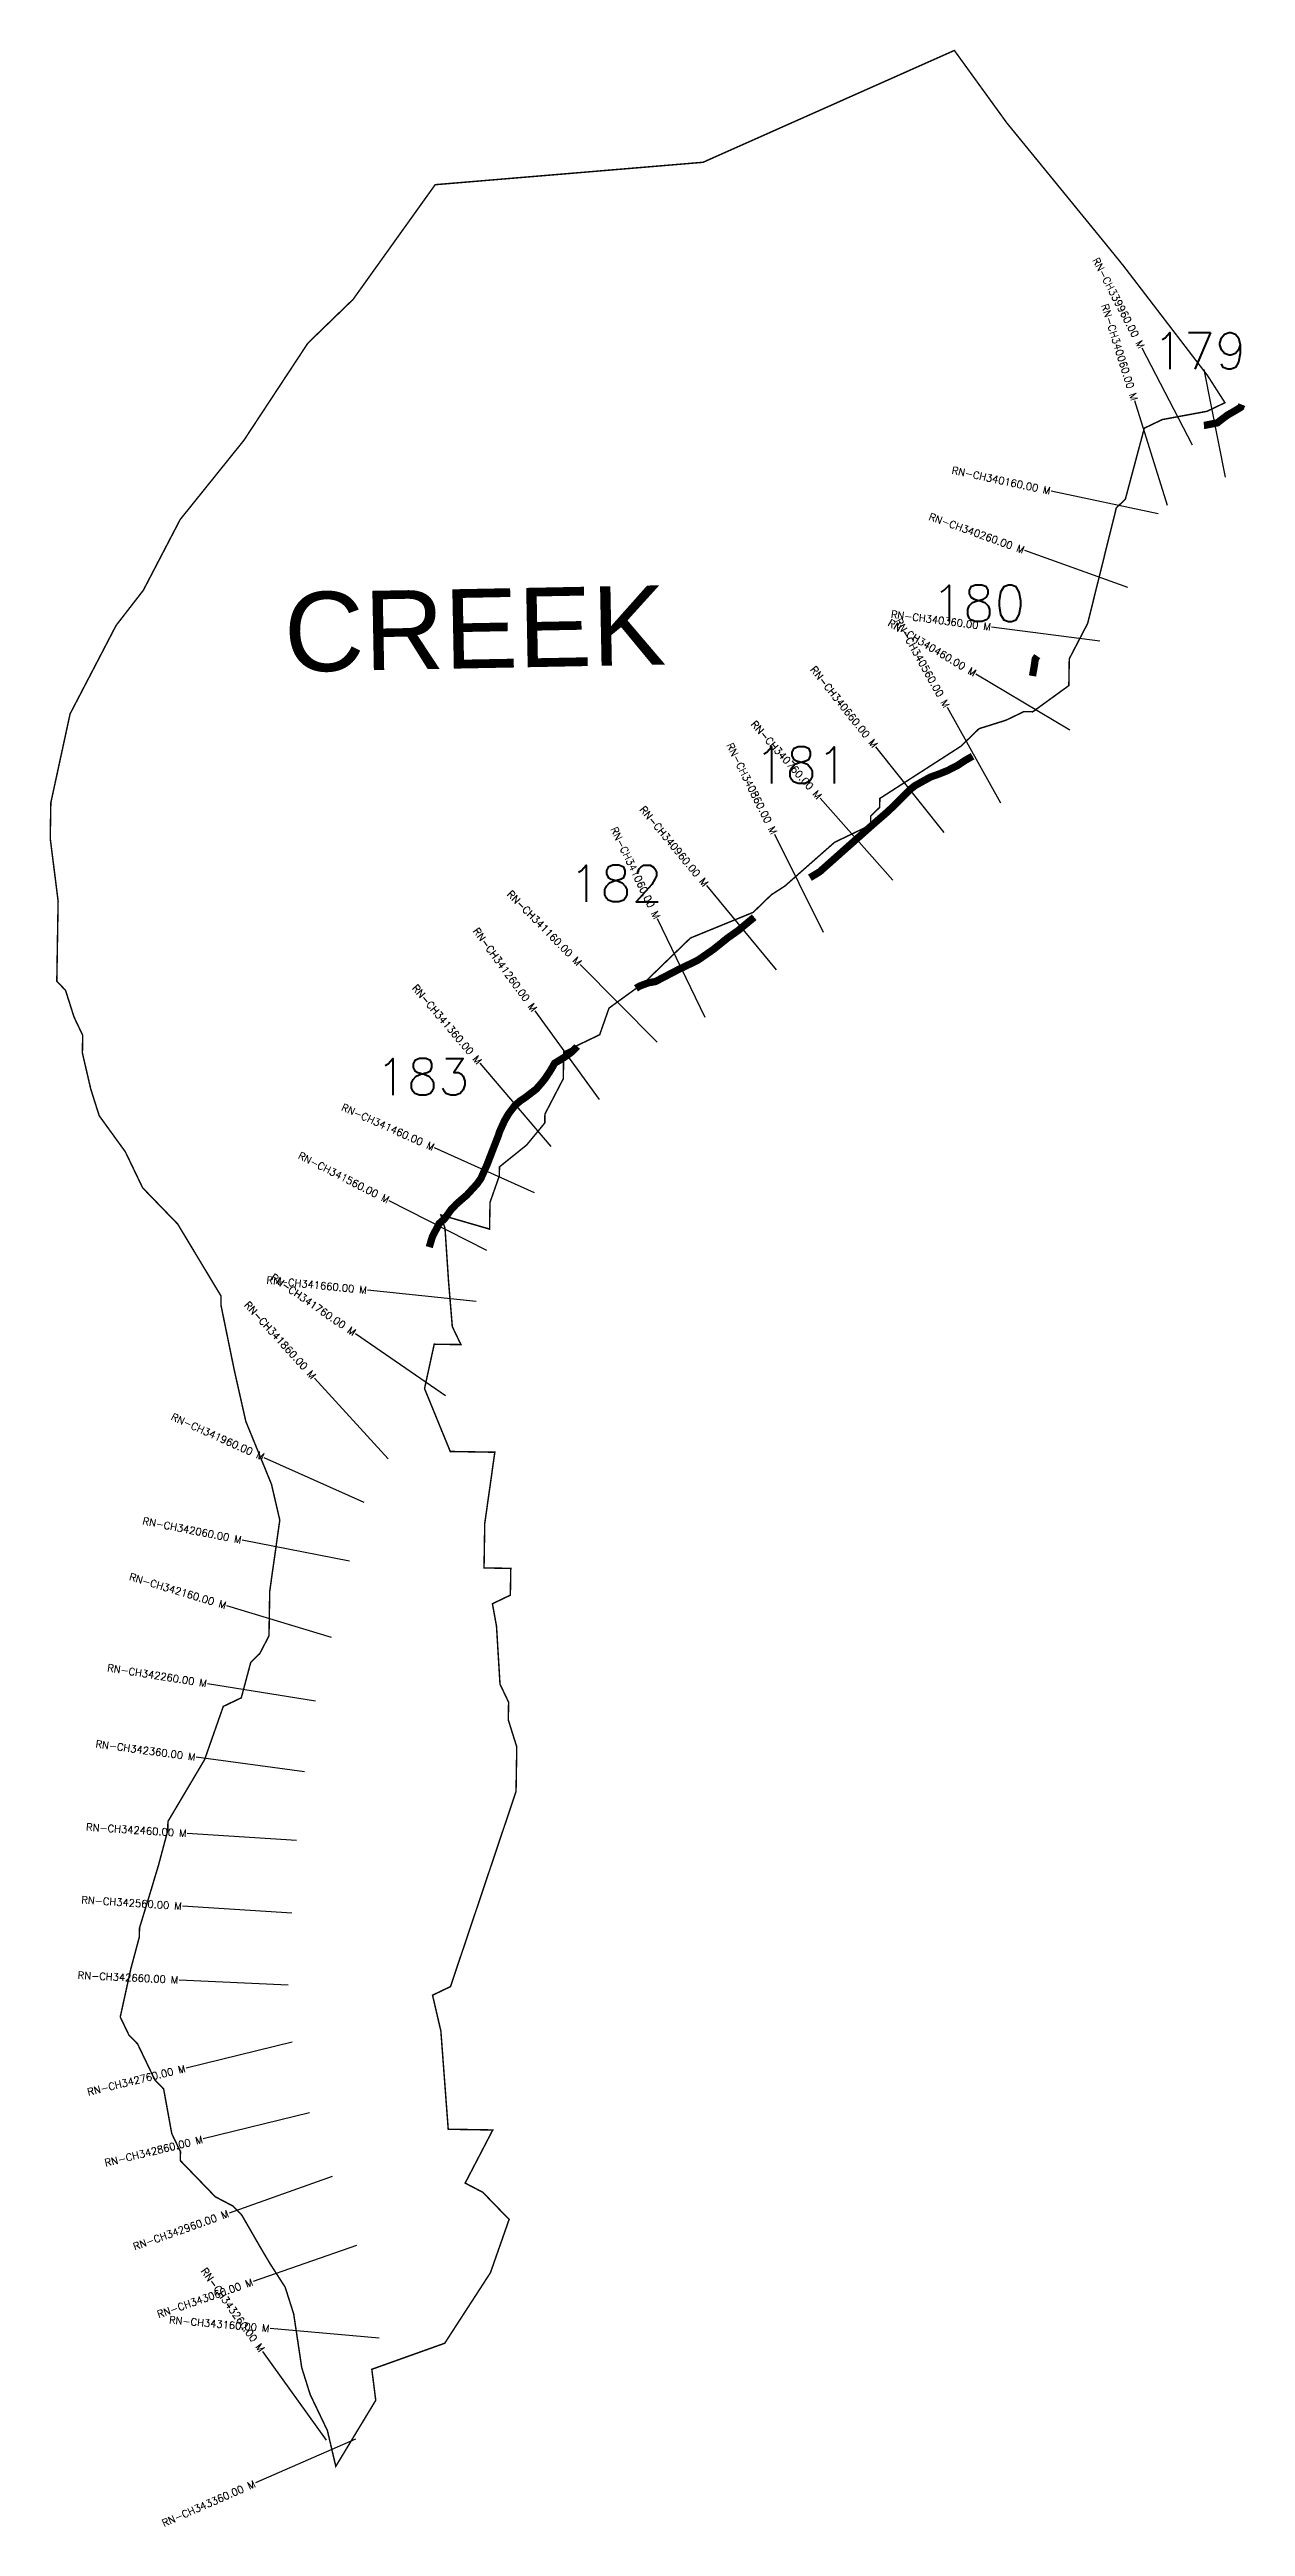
# Model space of a CAD drawing. Header units: metres. Extents: x 290960 to 292601, y 1985970 to 1989365.
import ezdxf
from ezdxf.enums import TextEntityAlignment as Align

# ---------------------------------------------------------------- set-up
doc = ezdxf.new("R2010")
doc.units = ezdxf.units.M
for name, color, linetype in [('ARTIFICIALLY PROTECTED', 4, 'Continuous'), ('CS', 134, 'Continuous'), ('CSMark', 6, 'Continuous'), ('VILLAGE NAME', 250, 'Continuous')]:
    doc.layers.add(name, color=color, linetype=linetype)
doc.styles.get("Standard").update_dxf_attribs({"font": 'simplex.shx'})

msp = doc.modelspace()

# ---------------------------------------------------------------- linework, layer by layer
at = {"color": 6, "const_width": 2, "flags": 128}
msp.add_lwpolyline([(291489.3, 1989179.9), (291856.6, 1989210.6), (292201.3, 1989363.9), (292273, 1989264.9), (292407.7, 1989100.1), (292433.2, 1989068.7), (292548.6, 1988918.2), (292572.4, 1988881.1), (292547.8, 1988869.3), (292486.5, 1988858), (292461.8, 1988846.2), (292435.8, 1988748.9), (292423.4, 1988736.9), (292384.1, 1988578.6), (292358.9, 1988530.1), (292358.3, 1988493.4), (292308.8, 1988457.5), (292296.6, 1988457.7), (292272, 1988445.9), (292235.1, 1988434.3), (292210.3, 1988410.3), (292099.1, 1988338.7), (292098.9, 1988326.5), (292086.5, 1988314.5), (292086.5, 1988302.3), (292037, 1988278.6), (291968.8, 1988218.6), (291950.3, 1988206.7), (291925.4, 1988182.6), (291839.3, 1988147.4), (291777.2, 1988087.3), (291727.7, 1988051.4), (291714.9, 1988014.9), (291667, 1987991.9), (291665.6, 1987991.3), (291665, 1987954.6), (291639.8, 1987906.1), (291639.6, 1987893.9), (291614.7, 1987863.7), (291577.5, 1987833.8), (291577.3, 1987821.6), (291564.5, 1987785.1), (291563.9, 1987748.5), (291497, 1987767.9), (291502.8, 1987749.5), (291507.7, 1987676), (291512.8, 1987614.8), (291524.6, 1987590.2), (291489.7, 1987590.7), (291488, 1987590.8), (291474.7, 1987529.9), (291510, 1987443.7), (291571.1, 1987442.7), (291557.3, 1987345.2), (291556.3, 1987284.1), (291593, 1987283.5), (291592.4, 1987246.8), (291567.8, 1987235), (291573.4, 1987204.3), (291578.2, 1987124.8), (291590, 1987100.1), (291589.6, 1987075.7), (291601.2, 1987038.8), (291600.2, 1986977.7), (291510.3, 1986710.3), (291485.7, 1986698.5), (291497.1, 1986649.4), (291507.2, 1986514.8), (291568.3, 1986513.8), (291530.4, 1986441), (291554.6, 1986428.4), (291590.7, 1986391.2), (291565.1, 1986318.2), (291502.4, 1986221.5), (291402.4, 1986185.8), (291407.8, 1986143.3), (291353, 1986052.8), (291341.5, 1986101.8), (291317.9, 1986151.1), (291306.3, 1986188), (291295.3, 1986261.5), (291283.6, 1986298.3), (291262.8, 1986330.6), (291250, 1986352.2), (291224.1, 1986397.1), (291212.1, 1986409.5), (291187.8, 1986422.2), (291139.8, 1986471.8), (291140, 1986484), (291128.1, 1986508.7), (291116.9, 1986570), (291104.9, 1986582.4), (291081.2, 1986631.7), (291069.2, 1986644.1), (291057.4, 1986668.7), (291071.9, 1986734.6), (291083.6, 1986778.3), (291083.8, 1986790.6), (291101.8, 1986849.7), (291103.5, 1986855.6), (291109.6, 1986875.7), (291122.6, 1986924.4), (291122.8, 1986936.6), (291173.1, 1987021.4), (291198.7, 1987094.3), (291223.4, 1987106.1), (291236.4, 1987154.8), (291248.8, 1987166.8), (291261.4, 1987191.1), (291262.4, 1987252.2), (291276.2, 1987349.7), (291264.8, 1987398.8), (291229.6, 1987485), (291213.8, 1987555.1), (291195.5, 1987644.4), (291195.7, 1987656.6), (291136.2, 1987755.4), (291117.4, 1987774.8), (291088.1, 1987805.1), (291064.4, 1987854.4), (291057, 1987864.6), (291028.6, 1987903.8), (291021.6, 1987925.7), (291016.9, 1987940.7), (291005.5, 1987989.8), (291005.9, 1988014.2), (290994.1, 1988038.9), (290982.4, 1988075.7), (290970.4, 1988088.2), (290972.2, 1988198.1), (290961.4, 1988283.9), (290962.2, 1988332.8), (290988.6, 1988454.6), (291051.7, 1988575.8), (291089.1, 1988624.1), (291139.6, 1988721), (291227, 1988829.6), (291314.7, 1988962.7), (291376.8, 1989022.8), (291489.3, 1989179.9)], dxfattribs=at)
at = {"layer": 'ARTIFICIALLY PROTECTED', "const_width": 10, "flags": 128}
for points in [[(292595.6, 1988878.5), (292594.1, 1988874.8), (292583.9, 1988868.7), (292576.3, 1988864.4), (292568.2, 1988858.4), (292562, 1988853.5), (292545.9, 1988850.3), (292543.5, 1988850.1)], [(292315, 1988533.8), (292312.2, 1988529.7), (292311.1, 1988521.4), (292308.5, 1988506.6)], [(292226.3, 1988396.6), (292215.8, 1988390.7), (292205.9, 1988384), (292192.3, 1988377.1), (292181.3, 1988372.6), (292168.7, 1988368.1), (292158.7, 1988362.6), (292147.1, 1988356.1), (292139.7, 1988350.2), (292124.4, 1988334.7), (292110.7, 1988321.3), (292088, 1988301.6), (292059.5, 1988276.3), (292016.6, 1988238.2), (292003.2, 1988230.1)], [(291926.8, 1988175.9), (291904.7, 1988157.6), (291890.9, 1988147.9), (291870.2, 1988131.3), (291849.2, 1988116.8), (291822.1, 1988103.8), (291791.4, 1988087.8), (291781.5, 1988086), (291769.6, 1988081.5), (291764.7, 1988078.5)], [(291684, 1987998.8), (291683.6, 1987998.3), (291675.5, 1987990.4), (291667.3, 1987984.5), (291653.1, 1987975.8), (291648.5, 1987967.6), (291640.9, 1987955.9), (291636, 1987949.6), (291627.8, 1987940.3), (291613.8, 1987929.5), (291605.8, 1987924.1), (291598.6, 1987917.9), (291590, 1987906.5), (291584.6, 1987897.4), (291577.4, 1987881.6), (291576.2, 1987877.4), (291563.4, 1987844.5), (291560.4, 1987836.7), (291551.9, 1987817.7), (291546.8, 1987810.5), (291532.4, 1987794.8), (291527.8, 1987791), (291517.9, 1987782.3), (291511, 1987775), (291501.9, 1987762.3), (291494.7, 1987756), (291485.4, 1987737.9), (291481.2, 1987723.8)]]:
    msp.add_lwpolyline(points, dxfattribs=at)
at = {"layer": 'CS'}
for p, q in [((292528.1, 1988822.7), (292458.8, 1988955.7)), ((292573, 1988779.2), (292544.1, 1988926.4)), ((292493.5, 1988740.3), (292448.8, 1988883.5)), ((292480.7, 1988728.6), (292334, 1988759.9)), ((292439, 1988627.8), (292297.9, 1988678.6)), ((292401, 1988554.2), (292252.3, 1988573.6)), ((292359.5, 1988432.1), (292230.8, 1988509.1)), ((292265, 1988332.3), (292191.8, 1988463.2)), ((292187.4, 1988292.2), (292093.7, 1988409.4)), ((292116.8, 1988226.9), (292017.4, 1988339.2)), ((292021.7, 1988155.2), (291954.9, 1988289.5)), ((291957.4, 1988103.8), (291861.7, 1988219.3)), ((291859.4, 1988038.4), (291794.3, 1988173.6)), ((291793.6, 1988004.5), (291688.2, 1988111.3)), ((291714.8, 1987926.3), (291626.5, 1988047.5)), ((291648.3, 1987861.7), (291550.9, 1987975.8)), ((291625.4, 1987798.4), (291488.5, 1987859.7)), ((291560.1, 1987719.2), (291426.4, 1987787.3)), ((291545.6, 1987649.2), (291396.4, 1987664.6)), ((291503.5, 1987520), (291379.9, 1987605.1)), ((291425, 1987433.5), (291324, 1987544.4)), ((291391.8, 1987373.6), (291255, 1987435.1)), ((291371.8, 1987293.4), (291224.6, 1987322.1)), ((291347, 1987188.7), (291203.5, 1987232.2)), ((291325.1, 1987101.6), (291177, 1987125.4)), ((291310.2, 1987004.7), (291161.5, 1987024.6)), ((291298.9, 1986910.6), (291149.2, 1986920.2)), ((291292.5, 1986810.8), (291142.8, 1986820.4)), ((291287.8, 1986712.2), (291138, 1986719.3)), ((291293.3, 1986634.3), (291147.6, 1986598.6)), ((291317, 1986537.1), (291171.3, 1986501.5)), ((291348, 1986450), (291206.6, 1986399.9)), ((291381.6, 1986355.3), (291239.9, 1986306.1)), ((291412.4, 1986228.6), (291262.9, 1986241.6)), ((291340.4, 1986088.7), (291252.8, 1986210.4)), ((291380.1, 1986090.2), (291242.7, 1986030))]:
    msp.add_line(p, q, dxfattribs=at)

# ---------------------------------------------------------------- texts
at = {"char_height": 50, "attachment_point": 1}
for s, insert in [('179', (292473.3, 1988977.2)), ('180', (292170.4, 1988631.1)), ('181', (291927, 1988409.3)), ('182', (291672.8, 1988247.1)), ('183', (291407.7, 1987982.1))]:
    msp.add_mtext_dynamic_manual_height_columns(s, width=84.374, gutter_width=1, heights=[74.2], dxfattribs=dict(at, insert=insert))
at = {"layer": 'CSMark'}
for s, rotation, p in [('RN-CH339960.00 M', 297.5148, (292458.4, 1988956.6)), ('RN-CH340060.00 M', 287.3442, (292448.5, 1988884.4)), ('RN-CH340160.00 M', 347.966, (292333, 1988760.1)), ('RN-CH340260.00 M', 340.2062, (292296.9, 1988678.9)), ('RN-CH340460.00 M', 329.085, (292230, 1988509.6)), ('RN-CH340360.00 M', 352.5941, (292251.3, 1988573.7)), ('RN-CH340560.00 M', 299.2233, (292191.3, 1988464.1)), ('RN-CH340660.00 M', 308.6234, (292093.1, 1988410.2)), ('RN-CH340760.00 M', 311.5156, (292016.7, 1988339.9)), ('RN-CH340860.00 M', 296.4485, (291954.4, 1988290.4)), ('RN-CH340960.00 M', 309.6762, (291861, 1988220.1)), ('RN-CH341060.00 M', 295.6927, (291793.9, 1988174.5)), ('RN-CH341160.00 M', 314.6402, (291687.5, 1988112)), ('RN-CH341260.00 M', 306.0651, (291625.9, 1988048.3)), ('RN-CH341360.00 M', 310.4781, (291550.3, 1987976.6)), ('RN-CH341460.00 M', 335.8938, (291487.6, 1987860.1)), ('RN-CH341560.00 M', 333.006, (291425.5, 1987787.8)), ('RN-CH341660.00 M', 354.1282, (291395.4, 1987664.7)), ('RN-CH341760.00 M', 325.4353, (291379.1, 1987605.7)), ('RN-CH341860.00 M', 312.3228, (291323.3, 1987545.2)), ('RN-CH341960.00 M', 335.7748, (291254.1, 1987435.5)), ('RN-CH342060.00 M', 348.9364, (291223.7, 1987322.3)), ('RN-CH342160.00 M', 343.1445, (291202.5, 1987232.5)), ('RN-CH342260.00 M', 350.8503, (291176, 1987125.6)), ('RN-CH342360.00 M', 352.3722, (291160.5, 1987024.8)), ('RN-CH342460.00 M', 356.3227, (291148.3, 1986920.3)), ('RN-CH342560.00 M', 356.3227, (291141.8, 1986820.5)), ('RN-CH342660.00 M', 357.2722, (291137, 1986719.4)), ('RN-CH342760.00 M', 13.7571, (291146.6, 1986598.4)), ('RN-CH342860.00 M', 13.7571, (291170.4, 1986501.2)), ('RN-CH342960.00 M', 19.527, (291205.7, 1986399.6)), ('RN-CH343060.00 M', 19.1293, (291238.9, 1986305.8)), ('RN-CH343260.00 M', 305.7583, (291252.2, 1986211.2)), ('RN-CH343160.00 M', 355.0263, (291261.9, 1986241.7)), ('RN-CH343360.00 M', 23.643, (291241.8, 1986029.6))]:
    msp.add_text(s, height=10, rotation=rotation, dxfattribs=at).set_placement(p, align=Align.MIDDLE_RIGHT)
at = {"layer": 'VILLAGE NAME', "insert": (291281, 1988620.9), "char_height": 108.748, "attachment_point": 1, "rotation": 1.1028}
msp.add_mtext_dynamic_manual_height_columns('{\\fArial|b0|i0|c0|p34;CREEK}', width=1571.314, gutter_width=543.7, heights=[0], dxfattribs=at)

doc.saveas('drawing.dxf')
